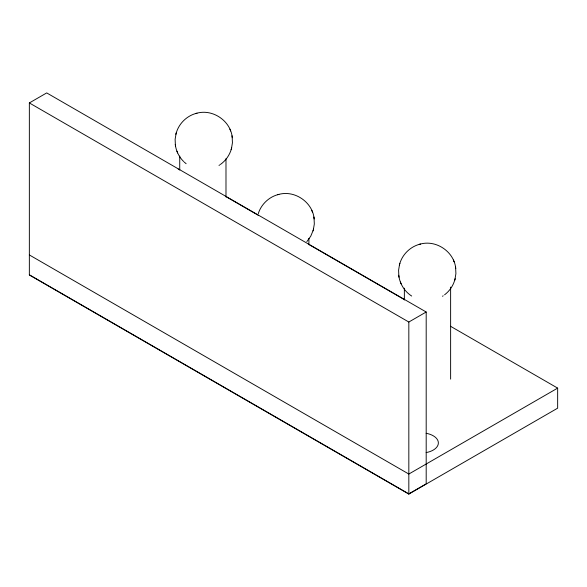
<?xml version="1.0" encoding="UTF-8"?>
<svg xmlns="http://www.w3.org/2000/svg" width="587" height="587" viewBox="0 0 587 587"><rect width="100%" height="100%" fill="white"/><g stroke="black" fill="none" stroke-linecap="round" stroke-linejoin="round"><path stroke-width="0.88" d="M176.093 133.535L175.124 139.324L175.388 145.194M231.461 148.599L232.43 142.81L232.173 136.94M313.341 229.803L314.316 224.014L314.052 218.144M399.564 264.399L398.595 270.189L398.852 276.066M454.932 279.471L455.901 273.681L455.637 267.804M176.181 133.22C178.778 123.688 186.71 115.866 196.263 113.372M220.396 164.47C225.672 160.728 229.649 155.151 231.373 148.915M306.854 241.631L310.743 236.209L313.26 230.119M399.652 264.091C402.249 254.553 410.181 246.738 419.734 244.236M444.586 294.799C449.517 291.086 453.186 285.73 454.844 279.779M175.873 134.32L176.401 132.442M231.161 149.692L231.682 147.814M313.04 230.896L313.561 229.018M399.343 265.192L399.864 263.314M454.632 280.557L455.152 278.678M258.28 213.646C261.105 204.467 268.846 197.005 278.143 194.576M218.995 165.395L219.729 164.932M442.466 296.266L443.192 295.804M450.471 326.24L557.65 388.117L557.65 408.17L408.831 494.085L29.35 274.995L29.35 102.938L46.711 92.915L426.191 312.005L426.191 483.842L408.831 493.865L29.35 274.775M29.35 102.938L408.831 322.028L426.191 312.005M557.65 388.117L408.831 474.039L29.35 254.949M196.586 113.284C212.707 108.573 230.874 120.966 232.291 137.74M278.473 194.495C294.586 189.777 312.761 202.177 314.17 218.951M420.057 244.155C436.178 239.445 454.345 251.838 455.761 268.611M195.779 113.504L197.027 113.166M277.658 194.708L278.906 194.37M419.243 244.368L420.497 244.038M178.169 169.027L179.754 169.944M225.804 196.528L258.353 215.326M308.366 244.199L404.428 299.656M411.678 296.039C404.546 291.504 399.681 283.653 398.734 275.259M186.13 163.7L184.157 162.019M183.592 161.462C178.976 156.934 176.012 150.8 175.264 144.387M453.377 260.048L453.685 260.789M453.802 261.076L454.118 261.831M400.378 282.039L400.686 282.795M400.811 283.073L401.119 283.822M311.792 210.388L312.101 211.129M312.218 211.408L312.533 212.171M229.906 129.177L230.214 129.925M230.339 130.204L230.647 130.967M176.907 151.167L177.223 151.923M177.34 152.209L177.648 152.95M455.468 266.674L455.585 267.474M398.903 276.396L399.028 277.196M313.884 217.014L314.001 217.814M231.997 135.802L232.122 136.61M175.44 145.525L175.557 146.324M450.625 287.094L450.625 379.136M408.831 322.028L408.831 494.085M404.362 288.173L404.362 300.023M308.909 238.351L308.909 244.735M225.988 158.651L225.988 196.924M179.732 156.083L179.732 169.746M426.147 433.287A17.537 10.126 0 0 1 438.364 442.936A17.537 10.126 0 0 1 426.147 452.584"/></g></svg>
